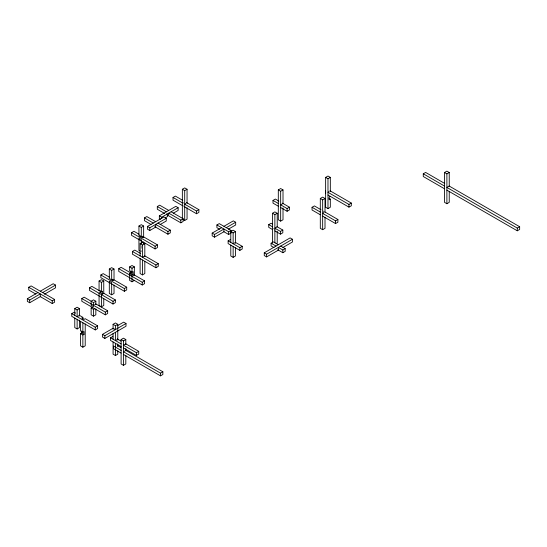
<?xml version="1.0" encoding="UTF-8"?>
<svg xmlns="http://www.w3.org/2000/svg" width="547" height="547" viewBox="0 0 547 547"><rect width="100%" height="100%" fill="white"/><g stroke="black" fill="none" stroke-linecap="round" stroke-linejoin="round"><path stroke-width="0.41" stroke-dasharray="2.73 2.05" d="M322.655 210.691L323.831 211.368L323.831 213.405M275.456 229.877L273.698 228.858L273.698 226.143M185.289 207.251L183.525 206.233L183.525 202.164M166.391 213.139L168.155 214.157M141.29 245.74L141.29 251.825"/><path stroke-width="0.82" d="M182.356 218.274L182.356 189.269L184.701 187.915L187.053 189.269L187.053 203.368M164.654 213.494L157.31 209.248L157.31 206.534L159.656 205.18L168.743 210.424M182.356 205.556L173.03 200.175L173.03 197.46L175.382 196.1L182.725 200.346M182.356 189.269L184.701 190.623L187.053 189.269M151.047 224.461L144.435 220.639L144.435 217.925L146.787 216.571L155.663 221.692M35.808 294.054L28.752 289.978L28.752 287.264L31.104 285.91L54.611 299.476L54.611 302.19L52.259 303.551L40.28 296.631L40.28 293.917L29.702 300.023L27.35 298.669L27.35 301.383L29.702 302.737L40.786 296.344M139.082 234.26L133.926 231.285L131.574 232.646L131.574 235.36L155.081 248.933L157.433 247.572L157.433 244.858L143.635 236.892L142.459 237.569L138.938 235.538L138.938 226.034L141.29 224.68L143.635 226.034L143.635 237.829M160.517 219.244L159.341 218.568L159.341 215.853L175.792 206.349L178.144 207.71L178.144 210.424L173.344 213.193M138.938 226.034L141.29 227.395L143.635 226.034M159.341 215.853L161.693 217.207L178.144 207.71M185.877 203.518L184.701 204.195L196.537 211.033L198.889 209.672L198.889 212.386L196.537 213.747L184.701 206.91M154.719 226.581L167.943 234.212L170.295 232.858L170.295 230.143L167.943 231.497L155.663 224.407L155.663 227.121L149.789 230.519L147.437 229.159L147.437 226.444L163.895 216.947L166.247 218.301L166.247 221.015L160.073 224.578M165.365 217.802L167.567 216.53L167.567 215.176L168.743 214.492L168.743 213.139L180.818 220.106L183.163 218.752L183.163 221.467L180.818 222.82L166.856 214.766M147.437 226.444L149.789 227.805L166.247 218.301M27.35 298.669L37.928 292.563M40.28 291.202L53.209 283.743L55.562 285.096L55.562 287.811L44.478 294.211M42.632 292.563L55.562 285.096M140.114 255.9L140.114 243.688L142.466 242.328L144.818 243.688L144.818 256.481M182.944 219.463L184.701 220.482L187.053 219.128L187.053 207.723M140.114 243.688L142.466 245.042L144.818 243.688M142.466 245.042L142.466 257.261L144.818 255.9L158.268 263.668L158.268 266.382L155.916 267.736L132.408 254.164L132.408 251.449L134.76 250.095L140.36 253.329M28.752 287.264L52.259 300.836L54.611 299.476M109.55 277.295L103.198 273.623L100.853 274.984L100.853 277.698L124.36 291.271L126.706 289.91L126.706 287.196L114.022 279.873L112.846 280.549L109.318 278.519L109.318 269.015L111.67 267.661L114.022 269.015L114.022 279.968M109.318 269.015L111.67 270.375L114.022 269.015M131.574 232.646L155.081 246.218L157.433 244.858M133.188 275.674L134.357 274.997L144.606 280.912L144.606 283.626L142.254 284.987L118.747 271.415L118.747 268.7L121.099 267.339L133.188 274.32L133.188 271.606L132.012 272.283L129.66 270.929L129.66 266.854L132.012 265.5L134.357 266.854L134.357 275.339M99.062 290.525L99.062 281.028L101.407 279.667L103.759 281.028L103.759 293.664M101.407 306.812L101.407 294.601L103.759 293.24L115.369 299.941L115.369 302.655L113.017 304.016L89.51 290.443L89.51 287.729L91.862 286.368L101.407 291.886L102.583 291.209L102.583 293.924L100.231 292.563L99.062 293.24L99.062 305.458L101.407 306.812L103.759 305.458L103.759 298.717M99.062 281.028L101.407 282.382L103.759 281.028M129.66 266.854L132.012 268.215L134.357 266.854M94.665 304.611L95.841 303.934L107.67 310.764L107.67 313.479L105.325 314.84L81.818 301.267L81.818 298.553L84.163 297.192L93.489 302.58L95.841 301.219L95.841 304.611M134.357 280.426L132.012 281.787L129.66 280.426L129.66 273.644L130.836 272.96L130.836 270.929M219.573 229.234L216.906 227.689L216.906 224.974L219.258 223.62L231.012 230.403L231.012 233.118L228.66 234.478L223.928 231.743L223.928 229.029L214.527 234.458L212.174 233.104L212.174 235.819L214.527 237.172L224.01 231.696M283.011 207.887L283.011 219.764L280.659 221.118L278.307 219.764L278.307 189.905L280.659 188.544L283.011 189.905L283.011 203.477L280.659 204.831L287.107 208.557L289.459 207.197L289.459 209.911L287.107 211.272L280.659 207.545M129.66 273.644L132.012 274.997L133.188 274.32M74.775 315.38L74.775 308.597L77.127 307.236L79.479 308.597L79.479 316.029M278.307 189.905L280.659 191.259L283.011 189.905M74.775 308.597L77.127 309.951L79.479 308.597M82.864 319.373L82.864 317.335L81.688 318.012L84.04 319.373L85.216 318.696L97.619 325.855L97.619 328.569L95.267 329.923L71.76 316.351L71.76 313.636L74.112 312.282L75.568 313.123M132.408 251.449L155.916 265.022L158.268 263.668M212.174 233.104L221.576 227.675M223.928 226.314L233.33 220.885L235.682 222.246L235.682 224.961L228.386 229.172M140.114 258.615L140.114 273.548L142.466 274.902L144.818 273.548L144.818 261.603M278.307 206.192L273.001 203.128L273.001 200.414L275.353 199.053L278.874 201.091M226.28 227.675L235.682 222.246M111.67 294.799L111.67 282.587L109.318 281.233L109.318 293.445L111.67 294.799L114.022 293.445L114.022 285.021M100.853 274.984L124.36 288.556L126.706 287.196M95.841 308.857L95.841 314.792L93.489 316.152L91.137 314.792L91.137 308.009L92.313 307.325M79.479 315.38L77.127 316.74L77.127 309.951M91.137 308.009L93.489 309.363L94.665 308.686M216.906 224.974L228.66 231.764L231.012 230.403M118.747 268.7L142.254 282.273L144.606 280.912M230.793 242.417L230.793 231.559L233.138 230.205L235.49 231.559L235.49 243.353M329.15 198.424L330.326 199.101L330.326 207.245L327.981 208.598L325.629 207.245L325.629 177.385L327.981 176.031L330.326 177.385L330.326 191.429M89.51 287.729L113.017 301.301L115.369 299.941M230.793 231.559L233.138 232.919L235.49 231.559M325.629 177.385L327.981 178.746L330.326 177.385M272.522 243.107L272.522 213.248L274.868 211.894L277.22 213.248L277.22 226.82L274.868 228.181L280.481 231.415L282.826 230.061L282.826 232.776L280.481 234.13L274.868 230.896M233.138 232.919L233.138 243.777L235.49 242.417L242.218 246.3L242.218 249.015L239.866 250.376L228.12 243.586L228.12 240.871L230.465 239.518M81.818 298.553L105.325 312.125L107.67 310.764M272.522 213.248L274.868 214.609L277.22 213.248M74.775 318.094L74.775 327.591L77.127 328.952L79.479 327.591L79.479 320.159M272.522 229.535L268.727 227.347L268.727 224.632L271.08 223.272L272.543 224.126M85.216 323.933L85.216 345.834L82.864 347.195L80.518 345.834L80.518 333.622L81.688 332.945L84.04 334.299L84.04 331.585L82.864 332.268L80.518 330.908L80.518 321.41M329.15 191.635L327.981 192.318L348.959 204.428L351.311 203.074L351.311 205.788L348.959 207.142L327.981 195.026M71.76 313.636L95.267 327.209L97.619 325.855M80.518 333.622L82.864 334.983L84.04 334.299M325.007 217.248L325.007 228.331L322.655 229.692L320.303 228.331L320.303 198.479L322.655 197.118L325.007 198.479L325.007 212.127M228.12 240.871L239.866 247.661L242.218 246.3M320.303 198.479L322.655 199.833L325.007 198.479M330.326 196.387L329.15 197.064L329.15 199.778L330.326 199.101M320.303 214.766L312.05 209.993L312.05 207.279L314.402 205.925L321.007 209.74M113.079 329.294L113.079 324.316L115.431 322.956L117.783 324.316L117.783 340.084M230.793 245.131L230.793 255.989L233.138 257.343L235.49 255.989L235.49 247.565M113.079 324.316L115.431 325.67L117.783 324.316M117.489 325.711L123.663 322.149L126.008 323.503L126.008 326.217L104.853 338.429L102.501 337.075L102.501 334.361L113.079 328.255L115.431 329.609L115.431 325.67M102.501 334.361L104.853 335.714L126.008 323.503M274.033 247.627L271.1 245.931L271.1 243.217L273.445 241.863L278.361 244.7M323.831 212.728L322.655 213.405L335.557 220.851L337.902 219.497L337.902 222.212L335.557 223.566L322.655 216.12M121.113 346.593L110.535 340.487L110.535 337.772L112.887 336.419M276.044 243.784L277.22 243.107L277.22 231.231M277.712 249.753L282.854 252.721L285.199 251.36L285.199 248.646L282.854 250.006L278.361 247.415L278.361 250.129L266.608 256.912L264.256 255.552L264.256 252.837L290.115 237.911L292.46 239.271L292.46 241.986L282.915 247.497M117.783 339.243L115.431 340.603L115.431 332.323M264.256 252.837L266.608 254.198L292.46 239.271M125.817 355.256L125.817 363.967L123.465 365.321L121.113 363.967L121.113 339.537L123.465 338.183L125.817 339.537L125.817 344.425M121.113 339.537L123.465 340.897L125.817 339.537M125.817 343.878L123.465 345.239L136.394 352.706L138.74 351.345L138.74 354.059L136.394 355.413L123.465 347.954M444.533 188.783L423.269 176.51L423.269 173.796L425.621 172.435L444.725 183.464M113.079 341.957L113.079 354.176L115.431 355.529L117.783 354.176L117.783 350.764M124.641 351.071L123.465 351.748L160.517 373.143L162.862 371.789L162.862 374.504L160.517 375.857L123.465 354.463M449.237 191.334L449.237 202.356L446.885 203.716L444.533 202.356L444.533 172.496L446.885 171.143L449.237 172.496L449.237 186.069L446.885 187.43L517.298 228.078L519.65 226.725L519.65 229.439L517.298 230.793L446.885 190.144M444.533 172.496L446.885 173.857L449.237 172.496M449.128 186.007L519.65 226.725M423.269 173.796L444.533 186.069M330.005 190.773L351.311 203.074M325.629 190.958L325.629 193.672M324.686 211.86L337.902 219.497M312.05 207.279L320.303 212.051M282.402 203.128L289.459 207.197M273.001 200.414L278.307 203.477M276.953 226.67L282.826 230.061M268.727 224.632L272.522 226.82M280.707 246.054L285.199 248.646M271.1 243.217L276.009 246.054M186.404 202.465L198.889 209.672M173.03 197.46L182.356 202.841M171.095 211.778L183.163 218.752M157.31 206.534L166.391 211.778M158.015 223.053L170.295 230.143M144.435 217.925L153.317 223.053M140.114 251.141L138.938 250.464L138.938 238.253L141.29 239.607L141.29 243.682M95.841 301.219L93.489 299.865L91.137 301.219L91.137 305.294L93.489 306.648L93.489 302.58M79.219 315.229L82.864 317.335M117.318 338.976L121.01 341.109M125.448 343.666L138.74 351.345M110.535 337.772L121.113 343.878M117.318 345.492L120.996 347.612M125.4 350.155L162.862 371.789M121.113 350.395L113.502 345.998L113.502 348.712L121.113 353.109M517.298 228.078L517.298 230.793M446.885 173.857L446.885 203.716M348.959 204.428L348.959 207.142M335.557 220.851L335.557 223.566M327.981 178.746L327.981 208.598M322.655 199.833L322.655 229.692M287.107 208.557L287.107 211.272M282.854 250.006L282.854 252.721M280.659 191.259L280.659 221.118M280.481 231.415L280.481 234.13M274.868 214.609L274.868 242.759M266.608 254.198L266.608 256.912M239.866 247.661L239.866 250.376M233.138 246.492L233.138 257.343M228.66 231.764L228.66 234.478M214.527 234.458L214.527 237.172M196.537 211.033L196.537 213.747M184.701 190.623L184.701 220.482M180.818 220.106L180.818 222.82M167.943 231.497L167.943 234.212M161.693 217.207L161.693 218.568M160.517 373.143L160.517 375.857M155.916 265.022L155.916 267.736M155.081 246.218L155.081 248.933M149.789 227.805L149.789 230.519M143.635 242.041L143.635 243.723M142.459 237.569L142.459 236.215L141.29 236.892L141.29 227.395M142.466 259.975L142.466 274.902M142.254 282.273L142.254 284.987M140.114 235.538L140.114 236.892M136.394 352.706L136.394 355.413M132.012 268.215L132.012 272.283M132.012 274.997L132.012 281.787M125.817 348.494L125.817 350.935M124.36 288.556L124.36 291.271M123.465 340.897L123.465 365.321M117.783 343.933L117.783 346.716M115.431 343.318L115.431 355.529M113.017 301.301L113.017 304.016M113.079 333.438L113.079 339.243M112.846 280.549L112.846 279.196L111.67 279.873L111.67 270.375M105.325 312.125L105.325 314.84M104.853 335.714L104.853 338.429M101.407 282.382L101.407 291.886M100.231 290.525L100.231 292.563M95.267 327.209L95.267 329.923M93.489 309.363L93.489 316.152M82.864 322.764L82.864 332.268M82.864 334.983L82.864 347.195M81.688 330.908L81.688 332.945M77.127 319.448L77.127 328.952M52.259 300.836L52.259 303.551M29.702 300.023L29.702 302.737"/></g></svg>
